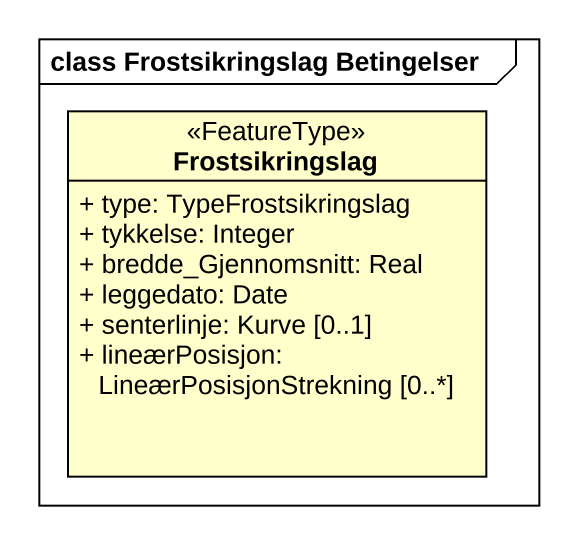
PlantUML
@startuml
mainframe class Frostsikringslag Betingelser
hide circle
hide empty members
skinparam classAttributeIconSize 0
class Frostsikringslag <<FeatureType>> {
  + type: TypeFrostsikringslag
  + tykkelse: Integer
  + bredde_Gjennomsnitt: Real
  + leggedato: Date
  + senterlinje: Kurve [0..1]
  + lineærPosisjon: LineærPosisjonStrekning [0..*]
}
@enduml
